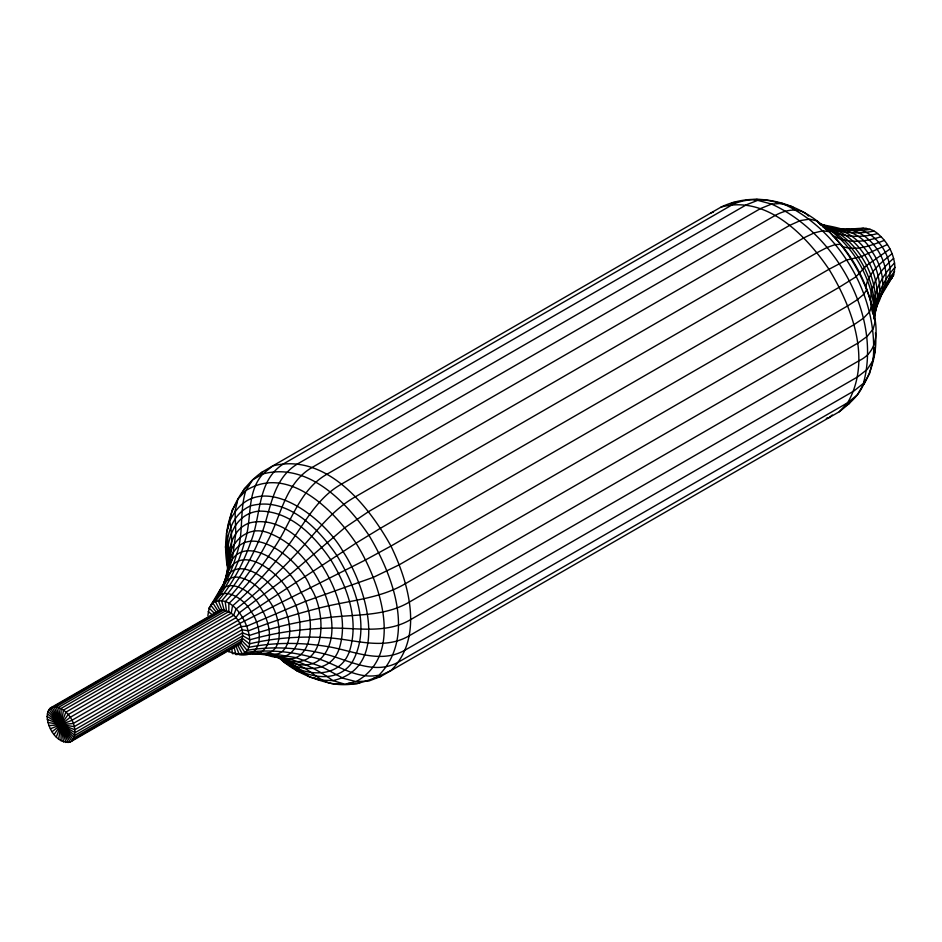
<?xml version="1.0" encoding="UTF-8"?>
<svg xmlns="http://www.w3.org/2000/svg" width="942" height="942" viewBox="0 0 942 942"><rect width="100%" height="100%" fill="white"/><g stroke="black" fill="none" stroke-linecap="round" stroke-linejoin="round"><path stroke-width="1.41" d="M874.47 319.126C873.999 299.968 882.407 281.576 894.9 267.387C894.441 254.305 887.588 241.811 877.567 233.545C866.475 223.619 851.262 231.449 838.215 228.812L850.838 229.389L866.758 228.388M47.1 716.509L47.948 711.469L50.373 708.019L219.851 610.169C235.3 608.32 248.876 631.823 239.551 644.281L70.061 742.131C56.767 743.968 47.689 728.19 47.1 716.509L75.066 732.652L242.824 635.791L249.807 639.83C276.501 632.176 304.242 628.467 331.973 628.09C358.349 627.914 386.455 633.884 410.582 619.648L858.939 360.798C882.701 349.6 876.743 320.845 870.502 300.675C863.649 276.265 850.614 253.692 832.905 235.559C805.975 205.038 759.405 188.718 721.148 207.04L262.441 471.871C231.367 493.184 219.863 534.974 228.294 570.605M207.864 615.621L209.136 608.061L223.772 583.557L232.227 559.43L235.806 533.396L235.041 511.212L237.949 499.013L245.78 490.629L252.68 479.831L262.842 473.967L272.78 465.901C325.673 452.466 368.346 505.159 390.954 546.066C408.993 583.322 424.312 637.334 390.954 670.586C371.772 679.794 354.557 687.413 332.491 683.704C312.485 679.359 292.844 671.269 278.031 656.751M228.223 528.603L228.659 523.14M227.022 575.079L229.012 551.046L226.539 533.29L232.191 509.963L236.819 502.639M874.211 319.091C878.45 280.198 854.618 238.915 818.81 223.136M879.64 298.19L893.64 274.946L894.9 267.387M287.122 663.215L284.614 662.591L280.08 658.058C297.872 672.352 330.689 674.401 339.191 648.744C348.305 620.389 337.154 589.939 322.188 565.683C306.327 542.298 279.621 514.815 248.594 523.187C229.601 531.182 227.634 553.931 227.905 571.876C224.749 547.172 245.309 521.868 271.084 533.937C296.871 544.77 314.663 568.886 325.025 594.119C332.573 614.714 337.672 642.738 319.833 659.588C304.301 671.799 286.25 659.942 270.448 655.232M58.651 739.07L63.503 710.08L231.273 613.23L232.486 605.977C253.528 587.572 272.415 566.754 289.1 544.335C304.784 522.928 317.218 497.788 341.263 484.247L789.632 225.385L800.241 220.605L809.625 219.109L817.15 221.005L821.283 225.126M874.353 317.654C876.484 300.698 883.879 284.661 894.582 271.414M226.598 541.944L225.444 547.008L227.469 555.874L228.423 566.012M275.676 655.962L295.329 665.923L309.471 676.945L321.528 680.171L332.844 680.607L344.854 684.186L356.029 681.608L368.84 681.019L380.615 676.556L839.322 411.725C849.743 403.423 861.259 393.874 864.78 380.509M220.569 591.505C229.942 569.498 234.417 545.006 229.766 521.232C256 464.583 323.636 516.334 343.065 551.588C365.826 585.547 391.495 667.69 332.844 680.607C307.481 661.684 275.606 651.852 243.978 653.83L268.811 653.206L295.682 657.551L322.188 666.96L343.065 678.252L356.029 681.608C405.684 654.266 379.273 580.013 356.029 543.145C333.88 510.211 288.228 464.017 245.78 490.629C239.292 511.4 243.978 534.079 236.43 554.92C231.167 573.054 223.03 590.728 210.678 605.129L216.731 612.665L218.132 611.17L212.774 602.88C242.377 586.489 271.473 672.882 226.41 650.286M228.411 565.353C240.657 512.954 299.897 557.605 310.365 587.313C327.251 611.864 327.969 674.931 282.635 659.282M225.468 579.318L223.136 586.112C231.92 548.538 274.405 580.566 281.905 601.867C288.652 615.832 293.798 633.778 285.261 648.096C277.537 659.412 263.03 653.465 251.926 653.618M56.296 736.985L65.858 712.176L233.616 615.314L236.006 609.109C258.084 591.776 278.702 572.618 297.837 552.083C315.853 532.477 331.702 510.117 355.393 496.775L803.75 237.914L814.123 232.91L822.802 230.79L829.207 231.697L842.843 246.651C856.867 251.267 871.362 245.32 884.42 240.363M876.767 304.643L878.992 299.45L877.002 301.581M235.83 645.741L239.327 654.749C265.915 658.211 261.64 625.323 251.067 611.546C244.908 599.324 222.394 583.687 213.81 601.561C220.31 592.012 224.184 574.373 239.421 577.434C252.15 580.037 261.817 589.998 268.811 600.395C280.716 615.008 288.511 659.4 257.319 653.336M50.373 708.019L71.792 741.142C81.118 728.684 67.541 705.181 52.093 707.03L70.061 742.131M241.07 495.068L244.437 488.663L248.712 485.201M217.955 594.779C227.623 574.655 252.974 592.259 259.91 606.012C268.164 619.024 276.418 642.986 259.91 652.912L242.318 654.054L237.82 645.282M879.545 298.402L884.809 288.228L893.64 274.946M875.648 307.233C887.505 290.383 883.172 268.093 872.327 251.961C862.071 231.661 839.746 227.846 819.728 224.326C835.99 229.577 853.287 232.356 870.29 229.342M874.494 312.132C890.685 280.163 866.958 234.546 832.445 227.929M863.814 384.572C872.516 369.158 877.226 350.389 875.448 332.785M882.207 291.561C901.941 270.825 881.323 231.579 855.065 229.036M850.614 401.363L849.083 403.765L845.268 405.967M54.094 734.524L68.071 714.637L235.83 617.775L239.327 612.806L289.677 574.82L344.854 527.661L368.64 511.565L817.008 252.703L827.147 247.452L835.165 244.59L840.523 244.319C854.841 262.559 865.745 283.448 871.998 305.809L869.572 311.814L863.402 318.266L853.888 324.743L405.519 583.604C378.955 599.3 347.633 600.466 318.502 608.261C294.716 614.231 271.308 621.696 248.547 630.822L241.976 629.786L74.218 726.647L47.948 722.514M213.022 602.644L209.136 608.061L214.764 613.678M885.727 286.074L888.282 282.506M894.582 263.006C880.97 276.501 871.915 295.046 873.34 314.546C864.721 293.256 877.685 271.826 893.64 258.379M260.581 473.873L262.441 471.871M889.99 280.127L892.086 277.878M881.088 293.833C896.289 270.095 873.811 231.732 846.646 229.224M839.322 411.725L847.706 402.729L857.326 394.922L869.572 373.621L875.224 350.306L874.753 347.669M832.292 414.998L828.984 417.695L826.322 418.307M892.086 253.657C881.276 262.488 868.877 272.073 865.863 286.533L866.722 289.7L863.814 294.198L857.326 299.721L847.706 305.879L399.337 564.741L373.503 577.281L305.078 601.491L247.004 626.1L240.952 626.642L73.182 723.503L48.972 725.658M52.093 731.757L70.061 717.404L237.82 620.543L356.029 543.145L380.615 528.156L828.984 269.294L846.34 260.074L861.153 256.671L887.411 244.52M889.99 248.994L866.334 265.656L855.984 276.783L839.322 287.204L390.954 546.066L365.684 559.854L239.551 623.533L71.792 720.383L50.373 728.778M730.38 204.037L732.923 202.565L735.773 202.436M71.886 740.388L240.952 642.785L247.004 650.321C272.897 645.965 299.591 647.731 325.025 654.031C349.199 660.177 374.786 675.944 399.337 661.59L847.706 402.729C871.962 360.233 852.451 307.775 828.984 269.294C805.74 235.041 766.611 194.77 721.148 207.04M710.81 213.01L713.459 211.997M360.927 682.267L357.065 683.751L348.387 683.409M881.1 236.678C865.592 241.753 847.67 244.225 832.905 235.559M754.106 200.045L756.909 199.41L759.57 200.199M863.449 228.258L856.078 229.389M373.962 678.087L380.615 676.556M877.567 233.545C859.08 238.585 838.486 237.149 822.307 226.162L826.546 229.919M873.929 231.073C854.912 234.947 834.282 232.674 817.656 222.206M234.994 653.371L232.486 653.677L231.673 647.908M239.998 654.219L236.006 654.619L233.957 646.93M322.034 680.006L319.314 680.171L314.381 677.816M339.709 683.409C325.755 686.129 315.888 674.884 304.973 668.502C294.257 662.144 282.412 658.093 270.342 655.185M824.98 226.374C862.589 234.299 887.152 281.799 873.634 317.701C883.125 279.644 856.831 236.101 820.129 223.725M832.598 228.152L835.413 228.482M266.256 654.29L269.071 654.843M780.235 203.413L792.293 206.651L794.33 208.37M264.843 654.231C303.395 670.162 306.833 619.283 291.372 596.981C283 573.808 236.866 537.541 225.809 578.058C232.968 523.964 289.759 561.985 300.875 592.118C317.301 616.127 315.193 675.049 272.309 655.043M302.005 672.553L297.048 671.022L290.383 664.84L280.975 658.187M778.857 202.977C764.327 198.515 747.194 197.914 733.123 204.273L284.755 463.134C256.766 479.525 261.57 514.685 251.102 541.038C243.731 562.61 232.886 583.086 218.356 600.702L221.853 609.709L48.972 709.514L73.182 739.647M47.312 719.429L74.842 729.72L242.612 632.871L249.489 635.438C275.959 626.43 303.43 620.472 331.184 617.222C357.571 614.349 385.561 616.162 409.299 602.103L857.667 343.241L867.123 336.447L873.104 329.064L875.224 321.599L873.717 315.959M275.629 655.938L278.973 657.516M822.672 224.973C852.934 244.166 873.057 279.032 874.553 314.828M280.669 658.246C299.886 676.391 339.273 681.372 349.494 651.169C359.514 620.013 347.257 586.56 330.819 559.889C314.463 535.845 290.171 510.682 258.92 511.129C231.602 513.802 224.184 546.348 228.423 569.039L226.539 561.997M208.194 611.593L212.774 615.185M47.312 713.824L74.842 735.337L242.612 638.476L249.489 643.857C276.171 637.451 303.877 635.838 331.184 638.028C357.171 640.289 384.866 650.062 409.299 635.732L857.667 376.871L867.123 369.511L873.104 360.445C878.898 296.965 840.323 230.142 782.449 203.413L771.604 204.073L757.721 200.352L746.37 204.791L298.013 463.652C269.954 480.02 271.025 515.05 258.497 541.32C249.359 562.88 237.149 583.216 221.664 600.831L224.055 609.792L56.296 706.653L65.858 742.508M280.351 658.246C298.944 675.39 334.28 687.118 351.978 662.603C371.419 628.561 355.782 586.536 336.989 555.721C318.372 528.285 287.027 496.034 250.607 505.854C226.81 516.416 223.937 546.984 228.459 569.533M808.53 216.107C799.911 206.463 785.039 209.948 775.066 215.506L326.697 474.368C299.026 490.17 291.408 522.61 274.511 547.302C261.464 567.673 246.262 586.701 228.835 603.516L228.835 611.582L61.077 708.431L61.077 740.718M47.948 711.469L74.218 737.68L241.976 640.831L248.547 647.378C274.97 642.103 302.323 642.326 328.84 646.765C354.086 651.146 380.909 664.228 405.519 649.862L853.888 391.001L863.402 383.394C882.242 314.875 834.435 232.544 771.604 204.073L760.5 208.571L312.132 467.432C284.19 483.576 281.057 517.711 266.386 543.428C255.341 564.599 241.647 584.44 225.197 601.773L226.41 610.428L58.651 707.277L63.503 741.884M239.551 644.281L244.908 652.559C266.727 649.415 289.088 651.205 310.365 656.798C333.963 661.107 353.945 680.324 379.002 675.155C416.435 636.733 392.555 574.502 368.84 535.162C345.997 501.497 307.539 461.91 262.842 473.967C245.838 493.078 252.491 519.996 244.425 542.58C238.62 563.799 229 584.064 215.365 601.396L219.851 610.169M54.094 706.559L68.071 742.59M228.211 568.179L228.411 570.899M228.835 649.25L228.835 651.935"/></g></svg>
